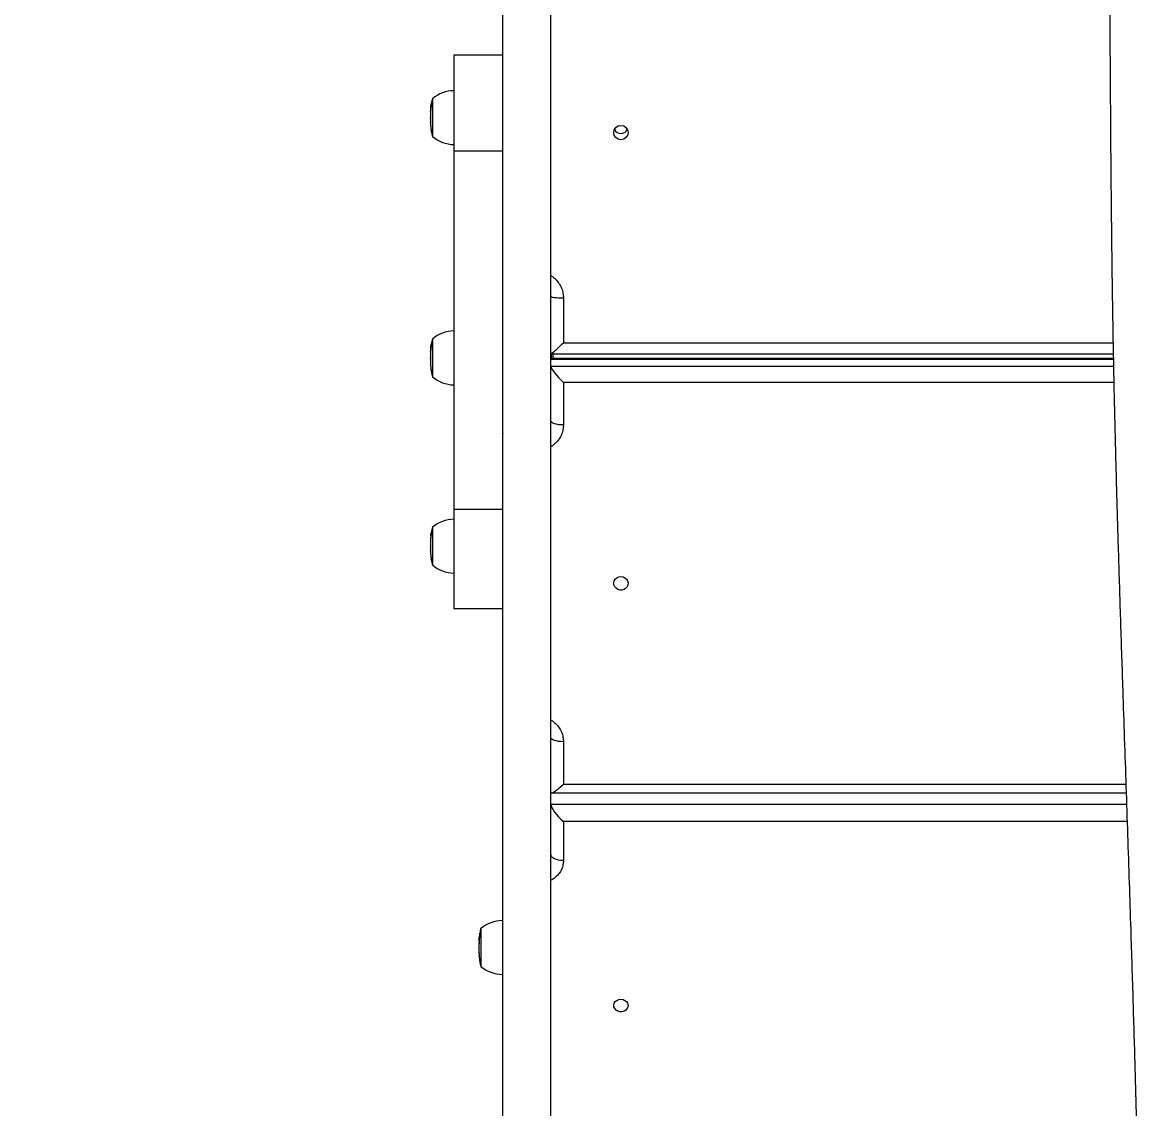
# Model space of a CAD drawing. Header units: millimetres. Extents: x -5431 to 4449, y -5103 to 3731.
# Drawn here: x 1847 to 2468, y -1706 to -1101 of the extents above; entities that cross this region are included whole.
import ezdxf

# ---------------------------------------------------------------- set-up
doc = ezdxf.new("R2010")
doc.units = ezdxf.units.MM
for name, color, linetype in [('DIKOM_ОБЪЕКТ', 7, 'Continuous'), ('DIKOM_РАЗМЕР_ЗОНА', 7, 'Continuous'), ('DIKOM_РАЗМЕР_ОБЪЕКТА', 7, 'Continuous')]:
    doc.layers.add(name, color=color, linetype=linetype)
doc.styles.add('style1', font='arial.ttf', dxfattribs={"width": 0.8})
doc.dimstyles.new('1-50', dxfattribs={"dimtxt": 300, "dimasz": 200, "dimexe": 100, "dimexo": 0, "dimgap": 100, "dimtad": 1, "dimtxsty": 'style1', "dimcen": 200, "dimclrd": 7, "dimclre": 7, "dimclrt": 7, "dimadec": 1, "dimazin": 2, "dimtfac": 1, "dimtmove": 0, "dimatfit": 2, "dimfxl": 0, "dimlwd": 25, "dimlwe": 18, "dimarcsym": 0})

# ---------------------------------------------------------------- blocks, each defined once
blk = doc.blocks.new('*D9')
at = {"layer": 'Defpoints', "color": 0, "transparency": 16777216}
for p in [(-2301.14, -310.64), (2948.86, -310.64), (2948.86, -3470.16)]:
    blk.add_point(p, dxfattribs=at)
at = {"layer": 'DIKOM_РАЗМЕР_ОБЪЕКТА', "color": 7, "lineweight": 18, "transparency": 16777216}
for p, q in [((-2301.14, -310.64), (-2301.14, -3570.16)), ((2948.86, -310.64), (2948.86, -3570.16))]:
    blk.add_line(p, q, dxfattribs=at)
at = {"layer": 'DIKOM_РАЗМЕР_ОБЪЕКТА', "color": 7, "lineweight": 25, "transparency": 16777216}
blk.add_line((-2101.14, -3470.16), (2748.86, -3470.16), dxfattribs=at)
at = {"layer": 'DIKOM_РАЗМЕР_ОБЪЕКТА', "color": 7, "transparency": 16777216}
for points in [[(-2101.14, -3436.83), (-2101.14, -3503.5), (-2301.14, -3470.16)], [(2748.86, -3436.83), (2748.86, -3503.5), (2948.86, -3470.16)]]:
    blk.add_solid(points, dxfattribs=at)
at = {"layer": 'DIKOM_РАЗМЕР_ОБЪЕКТА', "color": 7, "transparency": 16777216, "insert": (1517.74, -3216.99), "char_height": 300, "attachment_point": 5, "style": 'style1'}
blk.add_mtext('5250', dxfattribs=at)
blk = doc.blocks.new('*D10')
at = {"layer": 'Defpoints', "color": 0, "transparency": 16777216}
for p in [(-3301.14, 2230.48), (-72.64, 2230.48), (2787.86, -2269.52)]:
    blk.add_point(p, dxfattribs=at)
at = {"layer": 'DIKOM_РАЗМЕР_ОБЪЕКТА', "color": 7, "lineweight": 18, "transparency": 16777216}
for p, q in [((-72.64, 2230.48), (-3401.14, 2230.48)), ((2787.86, -2269.52), (-3401.14, -2269.52))]:
    blk.add_line(p, q, dxfattribs=at)
at = {"layer": 'DIKOM_РАЗМЕР_ОБЪЕКТА', "color": 7, "lineweight": 25, "transparency": 16777216}
blk.add_line((-3301.14, -2069.52), (-3301.14, 2030.48), dxfattribs=at)
at = {"layer": 'DIKOM_РАЗМЕР_ОБЪЕКТА', "color": 7, "transparency": 16777216}
for points in [[(-3334.47, 2030.48), (-3267.81, 2030.48), (-3301.14, 2230.48)], [(-3334.47, -2069.52), (-3267.81, -2069.52), (-3301.14, -2269.52)]]:
    blk.add_solid(points, dxfattribs=at)
at = {"layer": 'DIKOM_РАЗМЕР_ОБЪЕКТА', "color": 7, "transparency": 16777216, "insert": (-3554.31, -459.07), "char_height": 300, "attachment_point": 5, "rotation": 90, "style": 'style1'}
blk.add_mtext('4500', dxfattribs=at)
blk = doc.blocks.new('*D11')
at = {"layer": 'Defpoints', "color": 0, "transparency": 16777216}
for p in [(-4301.14, -282.06), (4448.86, -282.06), (4448.86, -5003.05)]:
    blk.add_point(p, dxfattribs=at)
at = {"layer": 'DIKOM_РАЗМЕР_ЗОНА', "color": 7, "lineweight": 18, "transparency": 16777216}
for p, q in [((-4301.14, -282.06), (-4301.14, -5103.05)), ((4448.86, -282.06), (4448.86, -5103.05))]:
    blk.add_line(p, q, dxfattribs=at)
at = {"layer": 'DIKOM_РАЗМЕР_ЗОНА', "color": 7, "lineweight": 25, "transparency": 16777216}
blk.add_line((-4101.14, -5003.05), (4248.86, -5003.05), dxfattribs=at)
at = {"layer": 'DIKOM_РАЗМЕР_ЗОНА', "color": 7, "transparency": 16777216}
for points in [[(-4101.14, -4969.72), (-4101.14, -5036.38), (-4301.14, -5003.05)], [(4248.86, -4969.72), (4248.86, -5036.38), (4448.86, -5003.05)]]:
    blk.add_solid(points, dxfattribs=at)
at = {"layer": 'DIKOM_РАЗМЕР_ЗОНА', "color": 7, "transparency": 16777216, "insert": (1526.36, -4749.88), "char_height": 300, "attachment_point": 5, "style": 'style1'}
blk.add_mtext('8750', dxfattribs=at)

msp = doc.modelspace()

# ---------------------------------------------------------------- linework, layer by layer
at = {"layer": 'DIKOM_ОБЪЕКТ', "color": 7, "linetype": 'Continuous', "lineweight": 15}
for p, q in [((2114.859, -1055.664), (2114.859, -2257.2)), ((2141.859, -2257.2), (2141.859, -1055.664)), ((2114.859, -1119.429), (2087.859, -1119.429)), ((2087.859, -1119.429), (2087.859, -1172.728)), ((2075.093, -1148.021), (2075.231, -1146.883)), ((2075.221, -1146.969), (2075.116, -1148.143)), ((2075.238, -1146.78), (2075.302, -1146.78)), ((2075.248, -1147.145), (2075.239, -1146.826)), ((2075.246, -1146.78), (2075.323, -1146.257)), ((2075.315, -1146.694), (2075.248, -1147.145)), ((2075.321, -1146.368), (2075.315, -1146.694)), ((2075.859, -1143.438), (2075.859, -1155.586)), ((2074.807, -1152.764), (2074.807, -1153.113)), ((2074.807, -1153.276), (2074.807, -1153.444)), ((2074.807, -1153.444), (2074.807, -1154.27)), ((2074.851, -1150.835), (2074.82, -1150.835)), ((2074.97, -1149.58), (2074.934, -1150.032)), ((2074.934, -1150.032), (2074.938, -1149.758)), ((2074.941, -1149.594), (2074.964, -1149.31)), ((2074.941, -1149.594), (2074.969, -1149.594)), ((2074.964, -1149.3), (2074.97, -1149.58)), ((2074.975, -1149.182), (2074.999, -1148.892)), ((2075.064, -1148.598), (2074.987, -1149.055)), ((2074.999, -1148.892), (2075.053, -1148.38)), ((2075.053, -1148.38), (2075.089, -1148.38)), ((2075.116, -1148.143), (2075.064, -1148.598)), ((2075.079, -1148.286), (2075.08, -1148.277)), ((2075.079, -1148.286), (2075.1, -1148.286)), ((2075.08, -1148.277), (2075.101, -1148.277)), ((2074.807, -1154.946), (2074.807, -1155.713)), ((2074.826, -1156.616), (2074.838, -1157.067)), ((2074.868, -1157.729), (2074.873, -1157.879)), ((2074.873, -1157.879), (2074.898, -1158.33)), ((2074.898, -1158.33), (2074.9, -1158.187)), ((2075.859, -1155.586), (2075.859, -1165.038)), ((2075.098, -1160.629), (2075.195, -1161.39)), ((2075.106, -1160.629), (2075.098, -1160.629)), ((2075.104, -1160.635), (2075.27, -1161.893)), ((2075.27, -1161.893), (2075.272, -1161.807)), ((2087.859, -1172.728), (2114.859, -1172.728)), ((2087.859, -1172.728), (2087.859, -1372.532)), ((2148.859, -1254.795), (2148.859, -1279.595)), ((2075.859, -1277.28), (2075.859, -1289.361)), ((2074.97, -1283.408), (2074.934, -1283.86)), ((2074.934, -1283.86), (2074.938, -1283.603)), ((2074.941, -1283.445), (2074.964, -1283.158)), ((2074.941, -1283.445), (2074.967, -1283.445)), ((2074.964, -1283.146), (2074.97, -1283.408)), ((2074.976, -1283.022), (2074.999, -1282.741)), ((2075.064, -1282.425), (2074.988, -1282.891)), ((2074.999, -1282.741), (2075.053, -1282.214)), ((2075.053, -1282.214), (2075.088, -1282.214)), ((2075.116, -1281.97), (2075.064, -1282.425)), ((2075.079, -1282.116), (2075.08, -1282.107)), ((2075.079, -1282.116), (2075.1, -1282.116)), ((2075.08, -1282.107), (2075.101, -1282.107)), ((2075.093, -1281.855), (2075.231, -1280.731)), ((2075.219, -1280.833), (2075.116, -1281.97)), ((2075.238, -1280.624), (2075.299, -1280.624)), ((2075.248, -1280.971), (2075.239, -1280.674)), ((2075.247, -1280.624), (2075.323, -1280.105)), ((2075.315, -1280.52), (2075.248, -1280.971)), ((2075.321, -1280.216), (2075.315, -1280.52)), ((2148.859, -1279.595), (2454.962, -1279.595)), ((2074.807, -1286.605), (2074.807, -1286.948)), ((2074.807, -1287.126), (2074.807, -1287.278)), ((2074.807, -1287.278), (2074.807, -1288.104)), ((2074.807, -1288.777), (2074.807, -1289.555)), ((2074.851, -1284.677), (2074.82, -1284.677)), ((2075.859, -1289.361), (2075.859, -1298.88)), ((2141.859, -1288.735), (2455.129, -1288.735)), ((2141.915, -1285.713), (2455.074, -1285.713)), ((2142.191, -1288.373), (2142.191, -1285.713)), ((2455.123, -1288.372), (2142.222, -1288.372)), ((2074.826, -1290.449), (2074.838, -1290.9)), ((2074.868, -1291.568), (2074.873, -1291.713)), ((2074.873, -1291.713), (2074.898, -1292.164)), ((2074.898, -1292.164), (2074.901, -1292.026)), ((2075.098, -1294.468), (2075.195, -1295.23)), ((2075.104, -1294.472), (2075.27, -1295.73)), ((2075.27, -1295.73), (2075.272, -1295.643)), ((2455.213, -1292.863), (2141.859, -1292.863)), ((2148.859, -1301.723), (2148.859, -1325.429)), ((2455.391, -1301.723), (2148.859, -1301.723)), ((2115.075, -1330.059), (2114.935, -1330.58)), ((2114.859, -1372.532), (2087.859, -1372.532)), ((2087.859, -1372.532), (2087.859, -1427.715)), ((2075.859, -1382.106), (2075.859, -1393.413)), ((2074.97, -1388.088), (2074.934, -1388.542)), ((2074.934, -1388.542), (2074.937, -1388.456)), ((2074.941, -1388.378), (2074.968, -1388.051)), ((2074.941, -1388.378), (2074.947, -1388.378)), ((2074.965, -1388.001), (2074.97, -1388.088)), ((2075.064, -1387.099), (2075.001, -1387.627)), ((2075.034, -1387.212), (2075.053, -1386.96)), ((2075.053, -1386.96), (2075.08, -1386.96)), ((2075.116, -1386.641), (2075.064, -1387.099)), ((2075.079, -1386.825), (2075.08, -1386.816)), ((2075.079, -1386.825), (2075.095, -1386.825)), ((2075.08, -1386.816), (2075.096, -1386.816)), ((2075.093, -1386.602), (2075.197, -1385.884)), ((2075.197, -1385.882), (2075.116, -1386.641)), ((2075.238, -1385.499), (2075.268, -1385.499)), ((2075.248, -1385.637), (2075.241, -1385.544)), ((2075.315, -1385.183), (2075.248, -1385.637)), ((2075.253, -1385.499), (2075.306, -1385.134)), ((2075.32, -1385.089), (2075.315, -1385.183)), ((2074.807, -1391.431), (2074.807, -1391.709)), ((2074.807, -1392.018), (2074.807, -1392.831)), ((2074.807, -1392.831), (2074.807, -1393.057)), ((2074.807, -1393.321), (2074.807, -1393.492)), ((2074.807, -1393.494), (2074.807, -1394.381)), ((2074.807, -1394.356), (2074.807, -1394.375)), ((2074.808, -1394.756), (2074.813, -1395.114)), ((2074.813, -1395.086), (2074.812, -1395.046)), ((2074.855, -1389.502), (2074.82, -1389.502)), ((2074.826, -1395.171), (2074.838, -1395.626)), ((2074.851, -1389.508), (2074.851, -1389.505)), ((2075.859, -1393.413), (2075.859, -1403.706)), ((2074.867, -1396.374), (2074.873, -1396.443)), ((2074.873, -1396.443), (2074.898, -1396.897)), ((2074.898, -1396.897), (2074.901, -1396.829)), ((2074.961, -1397.948), (2074.96, -1397.948)), ((2075.098, -1399.244), (2075.195, -1400.011)), ((2075.104, -1399.218), (2075.27, -1400.484)), ((2075.195, -1400.011), (2075.197, -1399.969)), ((2075.208, -1400.011), (2075.195, -1400.011)), ((2075.27, -1400.484), (2075.273, -1400.424)), ((2087.859, -1427.715), (2114.859, -1427.715)), ((2148.859, -1501.803), (2148.859, -1525.509)), ((2148.859, -1525.509), (2462.102, -1525.509)), ((2141.859, -1530.341), (2462.264, -1530.341)), ((2142.222, -1530.287), (2462.262, -1530.287)), ((2462.482, -1536.799), (2141.859, -1536.799)), ((2148.859, -1546.351), (2148.859, -1568.048)), ((2462.803, -1546.351), (2148.859, -1546.351)), ((2102.859, -1605.635), (2102.859, -1619.136)), ((2101.934, -1612.539), (2101.939, -1611.844)), ((2101.97, -1612.099), (2101.934, -1612.539)), ((2101.941, -1611.664), (2101.963, -1611.404)), ((2101.963, -1611.341), (2101.962, -1611.355)), ((2101.962, -1611.355), (2101.97, -1612.099)), ((2102.064, -1611.14), (2101.963, -1611.341)), ((2101.969, -1611.33), (2101.999, -1610.978)), ((2101.999, -1610.978), (2102.083, -1610.978)), ((2102.01, -1610.942), (2102.053, -1610.796)), ((2102.053, -1610.796), (2102.105, -1610.796)), ((2102.116, -1610.696), (2102.064, -1611.14)), ((2102.076, -1610.773), (2102.079, -1610.771)), ((2102.079, -1610.771), (2102.08, -1610.762)), ((2102.079, -1610.771), (2102.107, -1610.771)), ((2102.08, -1610.762), (2102.109, -1610.762)), ((2102.093, -1610.44), (2102.231, -1609.017)), ((2102.237, -1608.999), (2102.116, -1610.696)), ((2102.231, -1609.017), (2102.323, -1608.407)), ((2102.238, -1608.99), (2102.237, -1608.999)), ((2102.248, -1609.722), (2102.238, -1608.99)), ((2102.315, -1609.282), (2102.248, -1609.722)), ((2102.323, -1608.407), (2102.315, -1609.282)), ((2101.806, -1614.96), (2101.806, -1615.445)), ((2101.806, -1615.445), (2101.806, -1615.803)), ((2101.806, -1615.803), (2101.806, -1616.669)), ((2101.806, -1617.316), (2101.806, -1617.909)), ((2101.807, -1616.577), (2101.807, -1617.171)), ((2101.807, -1616.793), (2101.807, -1616.714)), ((2101.826, -1618.964), (2101.838, -1619.405)), ((2101.87, -1620.012), (2101.873, -1620.197)), ((2101.873, -1620.197), (2101.899, -1620.637)), ((2101.899, -1620.637), (2101.899, -1620.481)), ((2102.859, -1619.136), (2102.859, -1627.235))]:
    msp.add_line(p, q, dxfattribs=at)
at = {"layer": 'DIKOM_ОБЪЕКТ', "color": 7, "linetype": 'Continuous', "lineweight": 15, "flags": 128}
for points in [[(2075.23, -1146.824), (2075.228, -1146.842), (2075.225, -1146.86), (2075.223, -1146.878), (2075.22, -1146.896), (2075.218, -1146.913), (2075.215, -1146.931), (2075.213, -1146.949), (2075.21, -1146.967)], [(2148.859, -1254.795), (2147.493, -1254.778), (2146.18, -1254.728), (2144.97, -1254.646), (2143.909, -1254.536), (2143.039, -1254.403), (2142.392, -1254.25), (2141.994, -1254.085), (2141.859, -1253.912)], [(2148.859, -1325.429), (2147.493, -1325.387), (2146.18, -1325.26), (2144.97, -1325.055), (2143.909, -1324.778), (2143.039, -1324.442), (2142.392, -1324.057), (2141.994, -1323.64), (2141.859, -1323.207)], [(2180.859, -1409.823), (2182.038, -1409.992), (2183.112, -1410.482), (2183.987, -1411.251), (2184.583, -1412.23), (2184.848, -1413.333), (2184.759, -1414.46), (2184.323, -1415.513), (2183.58, -1416.397), (2182.595, -1417.034), (2181.455, -1417.367), (2180.263, -1417.367), (2179.124, -1417.034), (2178.139, -1416.397), (2177.395, -1415.513), (2176.959, -1414.46), (2176.87, -1413.333), (2177.136, -1412.23), (2177.732, -1411.251), (2178.606, -1410.482), (2179.68, -1409.992), (2180.859, -1409.823)], [(2148.859, -1501.803), (2147.493, -1501.76), (2146.18, -1501.634), (2144.97, -1501.429), (2143.909, -1501.152), (2143.039, -1500.815), (2142.392, -1500.431), (2141.994, -1500.014), (2141.859, -1499.58)], [(2148.859, -1568.048), (2147.493, -1567.982), (2146.18, -1567.784), (2144.97, -1567.462), (2143.909, -1567.03), (2143.039, -1566.503), (2142.392, -1565.902), (2141.994, -1565.249), (2141.859, -1564.571)], [(2180.859, -1645.29), (2182.038, -1645.444), (2183.112, -1645.893), (2183.987, -1646.597), (2184.583, -1647.493), (2184.848, -1648.502), (2184.759, -1649.534), (2184.323, -1650.497), (2183.58, -1651.306), (2182.595, -1651.889), (2181.455, -1652.194), (2180.263, -1652.194), (2179.124, -1651.889), (2178.139, -1651.306), (2177.395, -1650.497), (2176.959, -1649.534), (2176.87, -1648.502), (2177.136, -1647.493), (2177.732, -1646.597), (2178.606, -1645.893), (2179.68, -1645.444), (2180.859, -1645.29)]]:
    msp.add_lwpolyline(points, dxfattribs=at)
at = {"layer": 'DIKOM_ОБЪЕКТ', "color": 7, "linetype": 'Continuous', "lineweight": 15}
msp.add_circle((2180.853, -1162.559), 3.99, dxfattribs=at)
for centre, radius, start, end in [((2088.019, -1157.915), 18.677, 90.490933, 130.621157), ((2116.642, -1152.764), 41.836, 167.120378, 171.200523), ((2116.642, -1152.764), 41.836, 177.472784, 180), ((2116.642, -1152.764), 41.836, 175.879289, 176.754483), ((2116.642, -1152.764), 41.836, 174.914198, 175.251496), ((2116.642, -1152.764), 41.836, 172.568337, 174.35679), ((2116.642, -1155.713), 41.836, 180, 181.002704), ((2116.642, -1155.713), 41.836, 181.63047, 182.761456), ((2116.642, -1155.713), 41.836, 183.391047, 184.507541), ((2116.642, -1155.713), 41.836, 185.1735, 187.74519), ((2116.642, -1155.713), 41.836, 188.380494, 192.879622), ((2088.019, -1150.561), 18.677, 229.378843, 269.509067), ((2180.859, -1159.093), 4.011, 205.734198, 334.265802), ((2116.642, -1286.605), 41.836, 167.120378, 171.208772), ((2088.019, -1291.757), 18.677, 90.490933, 130.621157), ((2116.642, -1286.605), 41.836, 175.883977, 176.754977), ((2116.642, -1286.605), 41.836, 174.905269, 175.25663), ((2116.642, -1286.605), 41.836, 172.597456, 174.346974), ((2116.642, -1286.605), 41.836, 171.845753, 172.066149), ((2116.642, -1286.605), 41.836, 177.428342, 180), ((2116.642, -1289.555), 41.836, 180, 181.000378), ((2116.642, -1289.555), 41.836, 181.627687, 182.757787), ((2116.642, -1289.555), 41.836, 183.386922, 184.495199), ((2116.642, -1289.555), 41.836, 185.145624, 187.737743), ((2116.642, -1289.555), 41.836, 188.372558, 192.879622), ((2088.019, -1284.403), 18.677, 229.378843, 269.509067), ((2116.642, -1391.431), 41.836, 167.120378, 171.272562), ((2088.019, -1396.583), 18.677, 90.490933, 130.621157), ((2116.642, -1391.431), 41.836, 175.920224, 176.745976), ((2116.642, -1391.431), 41.836, 174.781378, 175.296228), ((2116.642, -1391.431), 41.836, 172.893255, 174.211172), ((2116.642, -1391.431), 41.836, 171.905184, 172.373233), ((2116.642, -1391.431), 41.836, 177.363769, 180), ((2116.642, -1394.381), 41.836, 180, 180.512787), ((2116.642, -1394.381), 41.836, 181.606217, 182.729403), ((2116.642, -1394.381), 41.836, 183.355091, 184.37493), ((2116.642, -1394.381), 41.836, 184.983288, 187.680278), ((2116.642, -1394.381), 41.836, 188.311321, 192.879622), ((2088.019, -1389.229), 18.677, 229.378843, 269.509067), ((2143.642, -1614.96), 41.836, 167.120378, 170.936249), ((2115.019, -1620.111), 18.677, 90.490933, 130.621157), ((2143.642, -1614.96), 41.836, 175.729088, 176.825102), ((2143.642, -1614.96), 41.836, 171.846882, 174.488372), ((2143.642, -1617.909), 41.836, 180, 181.077194), ((2143.642, -1617.909), 41.836, 181.719826, 182.878955), ((2143.642, -1617.909), 41.836, 183.523434, 185.320802), ((2143.642, -1617.909), 41.836, 187.072672, 188.414839), ((2143.642, -1617.909), 41.836, 188.414839, 192.879622), ((2115.019, -1612.758), 18.677, 229.378843, 269.509067)]:
    msp.add_arc(centre, radius, start, end, dxfattribs=at)
for centre, major_axis, ratio, start_param, end_param in [((2148.859, -1278.713), (6.986, 6.986), 0.0632814, 3.0783955, 4.6491919), ((2148.859, -1295.372), (6.909, -6.909), 0.1629867, 2.9800266, 3.3031587), ((2148.859, -1299.5), (6.909, -6.909), 0.1629867, 3.3031587, 4.873955), ((2148.859, -1523.286), (6.909, 6.909), 0.1629867, 2.9800266, 4.5508229), ((2148.859, -1536.416), (6.765, -6.765), 0.2659519, 3.3211453, 3.4015276), ((2148.859, -1542.874), (6.765, -6.765), 0.2659519, 3.4015276, 4.9723239)]:
    msp.add_ellipse(centre, major_axis=major_axis, ratio=ratio, start_param=start_param, end_param=end_param, dxfattribs=at)
for points, knots in [([(2452.516, -1008.921), (2452.532, -1009.327), (2452.56, -1010.038), (2452.601, -1011.093), (2452.637, -1011.997), (2452.669, -1012.737), (2452.689, -1013.245), (2452.701, -1013.61), (2452.712, -1014.096), (2452.721, -1014.722), (2452.73, -1015.935), (2452.71, -1017.029), (2452.665, -1017.987), (2452.62, -1018.947), (2452.574, -1019.853), (2452.529, -1020.766), (2452.47, -1022.137), (2452.405, -1024.189), (2452.361, -1027.723), (2452.358, -1032.258), (2452.403, -1037.876), (2452.495, -1044.733), (2452.614, -1052.381), (2452.724, -1060.083), (2452.815, -1067.114), (2452.894, -1073.919), (2452.963, -1080.464), (2453.022, -1086.729), (2453.071, -1092.363), (2453.111, -1097.431), (2453.146, -1102.112), (2453.223, -1113.112), (2453.334, -1130.43), (2453.47, -1151.181), (2453.602, -1169.117), (2453.724, -1184.082), (2453.867, -1199.456), (2454.033, -1215.348), (2454.231, -1231.879), (2454.438, -1247.357), (2454.654, -1261.705), (2454.869, -1274.757), (2455.119, -1288.406), (2455.407, -1302.725), (2455.732, -1317.495), (2456.097, -1332.728), (2456.503, -1348.446), (2456.958, -1364.939), (2457.455, -1382.089), (2457.986, -1399.699), (2458.544, -1417.664), (2459.124, -1435.886), (2459.725, -1454.385), (2460.429, -1475.741), (2461.24, -1499.951), (2462.149, -1526.919), (2463.055, -1553.78), (2463.942, -1580.37), (2464.738, -1604.715), (2465.439, -1626.752), (2466.048, -1646.523), (2466.624, -1665.847), (2467.17, -1684.747), (2467.687, -1703.243), (2468.207, -1722.435), (2468.727, -1742.263), (2469.245, -1762.682), (2469.736, -1782.691), (2470.272, -1805.159), (2470.846, -1829.953), (2471.456, -1857.014), (2472.052, -1883.789), (2472.636, -1910.322), (2473.238, -1938.168), (2473.851, -1967.187), (2474.462, -1997.166), (2474.953, -2022.343), (2475.333, -2042.791), (2475.615, -2058.613), (2475.869, -2073.543), (2476.051, -2084.778), (2476.175, -2092.701), (2476.25, -2097.623), (2476.326, -2102.636), (2476.403, -2107.955), (2476.487, -2113.767), (2476.574, -2119.96), (2476.663, -2126.504), (2476.754, -2133.371), (2476.848, -2140.664), (2476.944, -2148.375), (2477.046, -2156.838), (2477.154, -2166.072), (2477.267, -2176.098), (2477.38, -2186.611), (2477.495, -2197.611), (2477.611, -2209.1), (2477.729, -2221.089), (2477.848, -2233.591), (2477.93, -2242.094), (2477.971, -2246.441)], [0, 0, 0, 0, 0.0006396, 0.0011191, 0.0016664, 0.0020574, 0.0022983, 0.0024562, 0.0026775, 0.0033362, 0.0041984, 0.006703, 0.0092865, 0.0118285, 0.0143272, 0.0167873, 0.019213, 0.0248228, 0.0303198, 0.0366905, 0.042832, 0.0487386, 0.0563127, 0.0635007, 0.0703044, 0.0767265, 0.0838753, 0.0904841, 0.0965517, 0.1020769, 0.1071213, 0.1121011, 0.1389565, 0.166112, 0.1823734, 0.198637, 0.214915, 0.2312228, 0.2475874, 0.2640312, 0.2754914, 0.2869416, 0.2983611, 0.3097359, 0.3210638, 0.3316866, 0.3422956, 0.3529178, 0.3635729, 0.3742677, 0.3848109, 0.3953866, 0.4059818, 0.4165785, 0.4316884, 0.4467578, 0.4617758, 0.4767318, 0.4916234, 0.503378, 0.5151214, 0.5268735, 0.5386485, 0.5504538, 0.5622824, 0.5762543, 0.5902583, 0.6042881, 0.6183399, 0.6384453, 0.6585419, 0.6785773, 0.6985661, 0.7185213, 0.7421899, 0.7658288, 0.7894555, 0.8033151, 0.8167335, 0.8296568, 0.8420913, 0.8466089, 0.8510589, 0.8554959, 0.8603686, 0.865777, 0.8717218, 0.877819, 0.8843949, 0.8914502, 0.8989859, 0.907003, 0.91652, 0.9266388, 0.93736, 0.9486841, 0.9606111, 0.9731405, 0.9862708, 1, 1, 1, 1]), ([(2074.82, -1152.242), (2074.816, -1152.412), (2074.81, -1152.706), (2074.806, -1153.025), (2074.806, -1153.193), (2074.807, -1153.224), (2074.807, -1153.23)], [0, 0, 0, 0, 0.37756249, 0.65616132, 0.93399552, 1, 1, 1, 1]), ([(2074.826, -1152.289), (2074.822, -1152.47), (2074.814, -1152.835), (2074.807, -1153.248), (2074.807, -1153.404), (2074.807, -1153.46)], [0, 0, 0, 0, 0.3891596, 0.7827076, 1, 1, 1, 1]), ([(2074.851, -1150.851), (2074.85, -1150.898), (2074.849, -1150.972), (2074.842, -1151.291), (2074.834, -1151.624), (2074.826, -1151.958), (2074.821, -1152.162), (2074.82, -1152.242)], [0, 0, 0, 0, 0.3320626, 0.5180331, 0.7043334, 0.883984, 1, 1, 1, 1]), ([(2074.874, -1150.4), (2074.874, -1150.454), (2074.872, -1150.545), (2074.862, -1150.951), (2074.849, -1151.42), (2074.836, -1151.893), (2074.829, -1152.18), (2074.826, -1152.289)], [0, 0, 0, 0, 0.2842659, 0.4851706, 0.6860569, 0.8813467, 1, 1, 1, 1]), ([(2074.851, -1150.842), (2074.851, -1150.839), (2074.852, -1150.816), (2074.851, -1150.835), (2074.851, -1150.851)], [0, 0, 0, 0, 0.1407246, 1, 1, 1, 1]), ([(2074.86, -1150.835), (2074.86, -1150.826), (2074.865, -1150.678), (2074.87, -1150.506), (2074.875, -1150.359), (2074.875, -1150.387), (2074.874, -1150.4)], [0, 0, 0, 0, 0.0223203, 0.3381714, 0.6755954, 1, 1, 1, 1]), ([(2075.053, -1148.38), (2075.056, -1148.37), (2075.06, -1148.35), (2075.069, -1148.316), (2075.075, -1148.298), (2075.079, -1148.286)], [0, 0, 0, 0, 0.283526, 0.5670156, 1, 1, 1, 1]), ([(2075.08, -1148.277), (2075.082, -1148.235), (2075.084, -1148.172), (2075.089, -1148.086), (2075.092, -1148.043), (2075.093, -1148.021)], [0, 0, 0, 0, 0.49990391, 0.74993553, 1, 1, 1, 1]), ([(2074.807, -1154.169), (2074.807, -1154.26), (2074.807, -1154.463), (2074.807, -1154.666), (2074.807, -1154.778)], [0, 0, 0, 0, 0.447923, 1, 1, 1, 1]), ([(2074.807, -1154.169), (2074.807, -1154.223), (2074.807, -1154.286), (2074.807, -1154.349), (2074.807, -1154.359)], [0, 0, 0, 0, 0.85035179, 1, 1, 1, 1]), ([(2074.807, -1154.808), (2074.807, -1154.653), (2074.806, -1154.469), (2074.807, -1154.285), (2074.807, -1154.256)], [0, 0, 0, 0, 0.8424853, 1, 1, 1, 1]), ([(2074.807, -1154.778), (2074.807, -1154.83), (2074.807, -1154.882), (2074.807, -1154.936), (2074.807, -1154.937)], [0, 0, 0, 0, 0.9911339, 1, 1, 1, 1]), ([(2074.813, -1156.463), (2074.814, -1156.481), (2074.816, -1156.532), (2074.822, -1156.583), (2074.826, -1156.616)], [0, 0, 0, 0, 0.3631466, 1, 1, 1, 1]), ([(2074.838, -1157.067), (2074.834, -1157.041), (2074.825, -1156.987), (2074.829, -1156.933), (2074.831, -1156.905)], [0, 0, 0, 0, 0.4781948, 1, 1, 1, 1]), ([(2074.937, -1159.002), (2074.938, -1159.014), (2074.94, -1159.065), (2074.961, -1159.278), (2074.99, -1159.585), (2075.037, -1160.047), (2075.077, -1160.401), (2075.104, -1160.635)], [0, 0, 0, 0, 0.0725826, 0.2943145, 0.4734982, 0.6521986, 1, 1, 1, 1]), ([(2074.965, -1159.328), (2074.966, -1159.346), (2074.968, -1159.385), (2074.983, -1159.55), (2075.005, -1159.781), (2075.04, -1160.116), (2075.073, -1160.412), (2075.094, -1160.592), (2075.098, -1160.629)], [0, 0, 0, 0, 0.1589112, 0.3474223, 0.5011294, 0.6893994, 0.9365846, 1, 1, 1, 1]), ([(2141.859, -1242.233), (2141.929, -1242.268), (2142.917, -1242.767), (2144.52, -1244.235), (2146.497, -1246.568), (2147.874, -1249.247), (2148.711, -1252.017), (2148.811, -1253.887), (2148.859, -1254.795)], [0, 0, 0, 0, 0.01553307, 0.22036116, 0.4251904, 0.62575659, 0.81831841, 1, 1, 1, 1]), ([(2075.053, -1282.214), (2075.056, -1282.203), (2075.06, -1282.183), (2075.069, -1282.147), (2075.075, -1282.128), (2075.079, -1282.116)], [0, 0, 0, 0, 0.2835112, 0.5670932, 1, 1, 1, 1]), ([(2075.08, -1282.107), (2075.082, -1282.066), (2075.084, -1282.003), (2075.089, -1281.919), (2075.092, -1281.876), (2075.093, -1281.855)], [0, 0, 0, 0, 0.500009, 0.7499798, 1, 1, 1, 1]), ([(2074.82, -1286.075), (2074.816, -1286.244), (2074.81, -1286.539), (2074.807, -1286.86), (2074.806, -1287.03), (2074.807, -1287.063), (2074.808, -1287.07)], [0, 0, 0, 0, 0.3742294, 0.6504691, 0.9258226, 1, 1, 1, 1]), ([(2074.826, -1286.118), (2074.822, -1286.3), (2074.814, -1286.665), (2074.807, -1287.08), (2074.807, -1287.238), (2074.807, -1287.294)], [0, 0, 0, 0, 0.3891949, 0.7826838, 1, 1, 1, 1]), ([(2074.807, -1288.001), (2074.807, -1288.092), (2074.807, -1288.295), (2074.807, -1288.498), (2074.807, -1288.61)], [0, 0, 0, 0, 0.4477501, 1, 1, 1, 1]), ([(2074.807, -1288.001), (2074.807, -1288.055), (2074.807, -1288.119), (2074.807, -1288.182), (2074.807, -1288.192)], [0, 0, 0, 0, 0.8509947, 1, 1, 1, 1]), ([(2074.807, -1288.644), (2074.807, -1288.494), (2074.806, -1288.314), (2074.807, -1288.134), (2074.807, -1288.105)], [0, 0, 0, 0, 0.8357394, 1, 1, 1, 1]), ([(2074.807, -1288.61), (2074.807, -1288.689), (2074.807, -1288.769), (2074.807, -1288.769), (2074.807, -1288.769)], [0, 0, 0, 0, 0.9999106, 1, 1, 1, 1]), ([(2074.851, -1284.691), (2074.85, -1284.737), (2074.849, -1284.809), (2074.842, -1285.125), (2074.834, -1285.456), (2074.826, -1285.79), (2074.821, -1285.994), (2074.82, -1286.075)], [0, 0, 0, 0, 0.332077, 0.5180373, 0.7043658, 0.884015, 1, 1, 1, 1]), ([(2074.874, -1284.239), (2074.874, -1284.292), (2074.872, -1284.381), (2074.862, -1284.783), (2074.849, -1285.251), (2074.836, -1285.723), (2074.829, -1286.01), (2074.826, -1286.118)], [0, 0, 0, 0, 0.2842626, 0.4851425, 0.6860858, 0.8813759, 1, 1, 1, 1]), ([(2074.851, -1284.683), (2074.851, -1284.68), (2074.851, -1284.658), (2074.851, -1284.676), (2074.851, -1284.691)], [0, 0, 0, 0, 0.1250839, 1, 1, 1, 1]), ([(2074.86, -1284.677), (2074.861, -1284.67), (2074.865, -1284.525), (2074.87, -1284.352), (2074.875, -1284.202), (2074.875, -1284.227), (2074.874, -1284.239)], [0, 0, 0, 0, 0.0168371, 0.3345012, 0.6737943, 1, 1, 1, 1]), ([(2143.179, -1288.372), (2143.199, -1287.546), (2143.222, -1286.656), (2143.103, -1285.776), (2143.094, -1285.713)], [0, 0, 0, 0, 0.9278212, 1, 1, 1, 1]), ([(2074.813, -1290.304), (2074.814, -1290.321), (2074.816, -1290.37), (2074.822, -1290.418), (2074.826, -1290.449)], [0, 0, 0, 0, 0.3631654, 1, 1, 1, 1]), ([(2074.838, -1290.9), (2074.834, -1290.876), (2074.825, -1290.824), (2074.829, -1290.772), (2074.831, -1290.744)], [0, 0, 0, 0, 0.4720625, 1, 1, 1, 1]), ([(2074.936, -1292.834), (2074.937, -1292.849), (2074.94, -1292.9), (2074.96, -1293.116), (2074.99, -1293.422), (2075.037, -1293.883), (2075.077, -1294.237), (2075.104, -1294.472)], [0, 0, 0, 0, 0.0866882, 0.3050253, 0.4814621, 0.6575609, 1, 1, 1, 1]), ([(2074.965, -1293.158), (2074.965, -1293.178), (2074.967, -1293.218), (2074.983, -1293.391), (2075.005, -1293.62), (2075.04, -1293.954), (2075.073, -1294.25), (2075.094, -1294.431), (2075.098, -1294.468)], [0, 0, 0, 0, 0.1857429, 0.3682752, 0.5170551, 0.6993352, 0.9386469, 1, 1, 1, 1]), ([(2148.859, -1325.429), (2148.811, -1326.297), (2148.711, -1328.085), (2147.874, -1330.733), (2146.497, -1333.293), (2144.52, -1335.524), (2142.916, -1336.926), (2141.929, -1337.403), (2141.859, -1337.437)], [0, 0, 0, 0, 0.1816844, 0.3742416, 0.5748126, 0.7796351, 0.9844612, 1, 1, 1, 1]), ([(2074.874, -1389.051), (2074.874, -1389.084), (2074.872, -1389.141), (2074.862, -1389.506), (2074.849, -1389.951), (2074.836, -1390.415), (2074.829, -1390.702), (2074.826, -1390.811)], [0, 0, 0, 0, 0.2842577, 0.485167, 0.6860473, 0.8814043, 1, 1, 1, 1]), ([(2075.053, -1386.96), (2075.056, -1386.947), (2075.06, -1386.919), (2075.069, -1386.871), (2075.075, -1386.843), (2075.079, -1386.825)], [0, 0, 0, 0, 0.2835448, 0.5670117, 1, 1, 1, 1]), ([(2075.08, -1386.816), (2075.082, -1386.781), (2075.084, -1386.729), (2075.089, -1386.657), (2075.092, -1386.62), (2075.093, -1386.602)], [0, 0, 0, 0, 0.4999346, 0.7500243, 1, 1, 1, 1]), ([(2074.82, -1390.797), (2074.816, -1390.969), (2074.81, -1391.267), (2074.806, -1391.608), (2074.806, -1391.797), (2074.807, -1391.841), (2074.808, -1391.852)], [0, 0, 0, 0, 0.3711757, 0.6448923, 0.9179817, 1, 1, 1, 1]), ([(2074.826, -1390.811), (2074.822, -1390.995), (2074.814, -1391.364), (2074.807, -1391.796), (2074.807, -1391.971), (2074.807, -1392.032)], [0, 0, 0, 0, 0.3905399, 0.7850942, 1, 1, 1, 1]), ([(2074.807, -1392.708), (2074.807, -1392.8), (2074.807, -1393.004), (2074.807, -1393.208), (2074.807, -1393.321)], [0, 0, 0, 0, 0.4476859, 1, 1, 1, 1]), ([(2074.807, -1392.708), (2074.807, -1392.769), (2074.807, -1392.84), (2074.807, -1392.912), (2074.807, -1392.922)], [0, 0, 0, 0, 0.8556177, 1, 1, 1, 1]), ([(2074.807, -1393.401), (2074.807, -1393.307), (2074.807, -1393.192), (2074.807, -1393.076), (2074.807, -1393.053)], [0, 0, 0, 0, 0.8077921, 1, 1, 1, 1]), ([(2074.813, -1395.114), (2074.814, -1395.121), (2074.816, -1395.14), (2074.822, -1395.159), (2074.826, -1395.171)], [0, 0, 0, 0, 0.3631444, 1, 1, 1, 1]), ([(2074.851, -1389.505), (2074.85, -1389.534), (2074.849, -1389.58), (2074.842, -1389.868), (2074.834, -1390.184), (2074.826, -1390.512), (2074.821, -1390.716), (2074.82, -1390.797)], [0, 0, 0, 0, 0.3320982, 0.5180468, 0.7044012, 0.8840429, 1, 1, 1, 1]), ([(2074.838, -1395.626), (2074.834, -1395.616), (2074.824, -1395.592), (2074.829, -1395.569), (2074.831, -1395.555)], [0, 0, 0, 0, 0.41229863, 1, 1, 1, 1]), ([(2074.93, -1397.573), (2074.932, -1397.598), (2074.935, -1397.645), (2074.96, -1397.888), (2074.99, -1398.18), (2075.037, -1398.627), (2075.077, -1398.983), (2075.104, -1399.218)], [0, 0, 0, 0, 0.2193601, 0.4059517, 0.5568183, 0.7073188, 1, 1, 1, 1]), ([(2074.962, -1397.951), (2074.961, -1397.949), (2074.96, -1397.942), (2074.96, -1397.946), (2074.96, -1397.948)], [0, 0, 0, 0, 0.3526381, 1, 1, 1, 1]), ([(2074.966, -1398.015), (2074.966, -1398.025), (2074.968, -1398.048), (2074.983, -1398.192), (2075.005, -1398.404), (2075.04, -1398.729), (2075.073, -1399.025), (2075.094, -1399.207), (2075.098, -1399.244)], [0, 0, 0, 0, 0.1516137, 0.3418355, 0.4968383, 0.6867043, 0.9360916, 1, 1, 1, 1]), ([(2141.859, -1489.796), (2141.929, -1489.829), (2142.916, -1490.307), (2144.52, -1491.709), (2146.497, -1493.939), (2147.874, -1496.5), (2148.711, -1499.148), (2148.811, -1500.935), (2148.859, -1501.803)], [0, 0, 0, 0, 0.0155389, 0.2203649, 0.4251873, 0.6257584, 0.8183157, 1, 1, 1, 1]), ([(2148.859, -1568.048), (2148.811, -1568.843), (2148.711, -1570.479), (2147.874, -1572.902), (2146.497, -1575.246), (2144.52, -1577.288), (2142.916, -1578.57), (2141.929, -1579.007), (2141.859, -1579.038)], [0, 0, 0, 0, 0.1816839, 0.3742425, 0.5748082, 0.7796355, 0.984459, 1, 1, 1, 1]), ([(2102.053, -1610.796), (2102.056, -1610.793), (2102.06, -1610.786), (2102.065, -1610.78), (2102.068, -1610.777)], [0, 0, 0, 0, 0.5000051, 1, 1, 1, 1]), ([(2102.08, -1610.762), (2102.082, -1610.709), (2102.084, -1610.629), (2102.089, -1610.522), (2102.092, -1610.467), (2102.093, -1610.44)], [0, 0, 0, 0, 0.4999282, 0.7500489, 1, 1, 1, 1]), ([(2101.82, -1614.65), (2101.816, -1614.813), (2101.81, -1615.095), (2101.806, -1615.381), (2101.807, -1615.535), (2101.808, -1615.545), (2101.809, -1615.55)], [0, 0, 0, 0, 0.3237517, 0.5625978, 0.8007078, 1, 1, 1, 1]), ([(2101.807, -1616.577), (2101.807, -1616.618), (2101.806, -1616.666), (2101.807, -1616.715), (2101.807, -1616.723)], [0, 0, 0, 0, 0.84134229, 1, 1, 1, 1]), ([(2101.807, -1617.171), (2101.807, -1617.211), (2101.806, -1617.254), (2101.806, -1617.295), (2101.806, -1617.299)], [0, 0, 0, 0, 0.9258515, 1, 1, 1, 1]), ([(2101.826, -1614.747), (2101.822, -1614.922), (2101.814, -1615.275), (2101.807, -1615.647), (2101.807, -1615.769), (2101.807, -1615.812)], [0, 0, 0, 0, 0.3925251, 0.7892204, 1, 1, 1, 1]), ([(2101.851, -1613.115), (2101.85, -1613.191), (2101.85, -1613.31), (2101.842, -1613.675), (2101.834, -1614.03), (2101.826, -1614.371), (2101.821, -1614.571), (2101.82, -1614.65)], [0, 0, 0, 0, 0.3320799, 0.5180131, 0.7043092, 0.8839672, 1, 1, 1, 1]), ([(2101.874, -1612.675), (2101.874, -1612.761), (2101.873, -1612.908), (2101.862, -1613.375), (2101.849, -1613.878), (2101.836, -1614.359), (2101.829, -1614.641), (2101.826, -1614.747)], [0, 0, 0, 0, 0.2842612, 0.4851656, 0.6861141, 0.8813393, 1, 1, 1, 1]), ([(2101.849, -1613.075), (2101.85, -1613.06), (2101.851, -1613.034), (2101.851, -1613.091), (2101.851, -1613.115)], [0, 0, 0, 0, 0.57800965, 1, 1, 1, 1]), ([(2101.856, -1613.047), (2101.858, -1612.991), (2101.864, -1612.807), (2101.867, -1612.725), (2101.87, -1612.667)], [0, 0, 0, 0, 0.3013124, 1, 1, 1, 1]), ([(2101.871, -1612.641), (2101.872, -1612.621), (2101.875, -1612.569), (2101.875, -1612.635), (2101.874, -1612.675)], [0, 0, 0, 0, 0.3925557, 1, 1, 1, 1]), ([(2101.813, -1618.657), (2101.814, -1618.695), (2101.816, -1618.797), (2101.822, -1618.899), (2101.826, -1618.964)], [0, 0, 0, 0, 0.3631636, 1, 1, 1, 1]), ([(2101.838, -1619.405), (2101.834, -1619.353), (2101.826, -1619.257), (2101.829, -1619.162), (2101.83, -1619.119)], [0, 0, 0, 0, 0.54444537, 1, 1, 1, 1]), ([(2101.987, -1621.789), (2101.989, -1621.806), (2102, -1621.926), (2102.038, -1622.313), (2102.078, -1622.659), (2102.104, -1622.887)], [0, 0, 0, 0, 0.0530141, 0.374524, 1, 1, 1, 1])]:
    msp.add_open_spline(points, degree=3, knots=knots, dxfattribs=at)

# ---------------------------------------------------------------- dimensions: what is measured, and where the dimension line sits
at = {"layer": 'DIKOM_РАЗМЕР_ЗОНА'}
dim = msp.add_linear_dim(base=(4448.859, -5003.051), p1=(-4301.141, -282.063), p2=(4448.859, -282.063), dimstyle='1-50', dxfattribs=at)
dim.commit()
dim.dimension.update_dxf_attribs({"geometry": '*D11', "text_midpoint": (1526.359, -5003.051), "dimtype": 160})
at = {"layer": 'DIKOM_РАЗМЕР_ОБЪЕКТА'}
dim = msp.add_linear_dim(base=(-3301.141, 2230.479), p1=(2787.859, -2269.521), p2=(-72.635, 2230.479), angle=90, dimstyle='1-50', dxfattribs=at)
dim.commit()
dim.dimension.update_dxf_attribs({"geometry": '*D10', "text_midpoint": (-3301.141, -459.066), "dimtype": 160})
dim = msp.add_linear_dim(base=(2948.859, -3470.164), p1=(-2301.141, -310.639), p2=(2948.859, -310.639), dimstyle='1-50', dxfattribs=at)
dim.commit()
dim.dimension.update_dxf_attribs({"geometry": '*D9', "text_midpoint": (1517.735, -3470.164), "dimtype": 160})

doc.saveas('drawing.dxf')
